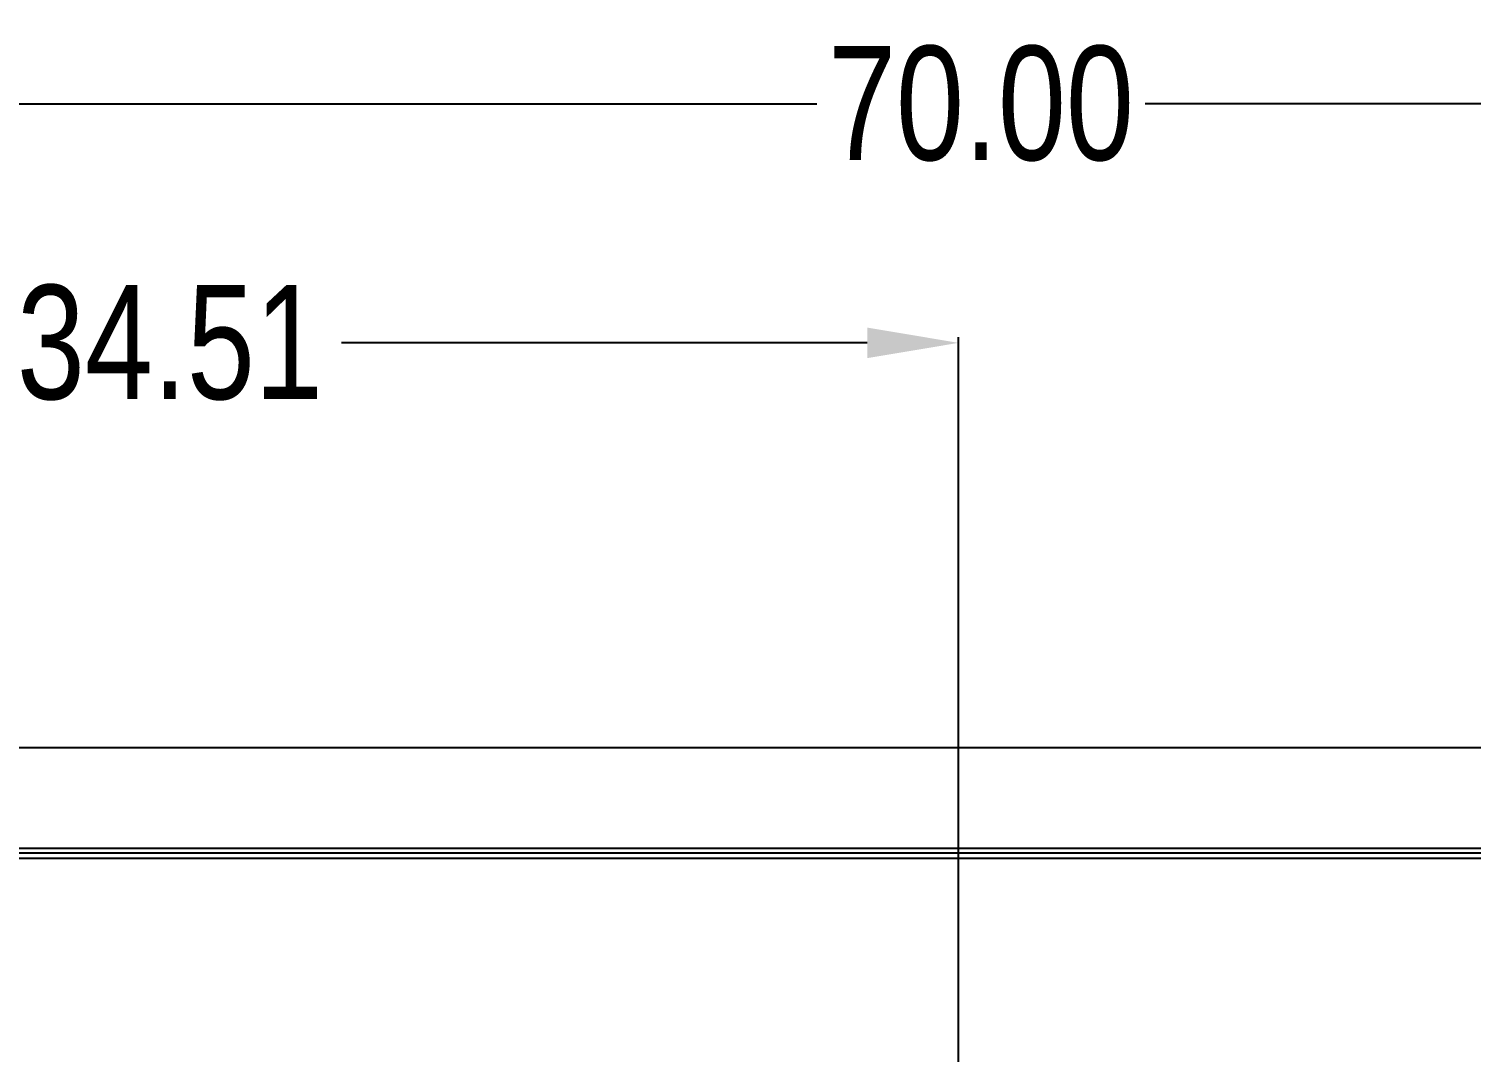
# Model space of a CAD drawing. Header units: inches. Extents: x -81 to 229, y -71 to 99.
# Drawn here: x 165.22 to 196.77, y 54.65 to 77.05 of the extents above; entities that cross this region are included whole.
import ezdxf

# ---------------------------------------------------------------- set-up
doc = ezdxf.new("R2010")
doc.units = ezdxf.units.IN
doc.header["$LTSCALE"] = 1.21
doc.header["$MEASUREMENT"] = 0
doc.header["$PDMODE"] = 3
doc.header["$PDSIZE"] = 0.3125
doc.layers.get('0').update_dxf_attribs({"linetype": 'CONTINUOUS'})
doc.layers.get('Defpoints').update_dxf_attribs({"linetype": 'CONTINUOUS'})
doc.layers.add('DIM', color=3, linetype='CONTINUOUS')
doc.styles.get("Standard").update_dxf_attribs({"font": 'txt', "width": 0.8})
doc.dimstyles.get("Standard").update_dxf_attribs({"dimtxt": 0.15625, "dimasz": 0.1875, "dimexe": 0.125, "dimexo": 0.0625, "dimgap": 0.09, "dimtad": 0, "dimtih": 1, "dimtoh": 1, "dimzin": 4, "dimdsep": 46, "dimtxsty": 'STANDARD', "dimblk": '_FILLED', "dimblk1": '_FILLED', "dimblk2": '_FILLED', "dimcen": 0.09, "dimazin": 1, "dimtp": 0.01, "dimtm": 0.01, "dimtfac": 1, "dimtofl": 0, "dimtmove": 0, "dimatfit": 3, "dimldrblk": '_FILLED', "dimfxl": 1, "dimtolj": 1, "dimtzin": 4, "dimarcsym": 0})

# ---------------------------------------------------------------- blocks, each defined once
blk = doc.blocks.new('_FILLED')
at = {"color": 0, "linetype": 'ByBlock'}
blk.add_solid([(0, 0), (-1, 0.167), (-1, -0.167)], dxfattribs=at)
blk = doc.blocks.new('*D8')
at = {"layer": 'Defpoints', "color": 0}
for p in [(221.049, 75.409), (151.052, 55.063), (221.049, 55.06)]:
    blk.add_point(p, dxfattribs=at)
at = {"layer": 'DIM', "color": 0, "lineweight": -2}
for p, q in [((151.052, 55.126), (151.052, 75.534)), ((153.052, 75.409), (182.461, 75.409)), ((219.049, 75.409), (189.641, 75.409)), ((221.049, 55.122), (221.049, 75.534))]:
    blk.add_line(p, q, dxfattribs=at)
at = {"layer": 'DIM', "color": 0, "lineweight": -2, "xscale": 2, "yscale": 2, "zscale": 2, "rotation": 180}
blk.add_blockref('_FILLED', (151.052, 75.409), dxfattribs=at)
at = {"layer": 'DIM', "color": 0, "lineweight": -2, "xscale": 2, "yscale": 2, "zscale": 2}
blk.add_blockref('_FILLED', (221.049, 75.409), dxfattribs=at)
at = {"layer": 'DIM', "insert": (186.051, 75.409), "char_height": 2.5, "attachment_point": 5}
blk.add_mtext('\\A1;70.00', dxfattribs=at)
blk = doc.blocks.new('*D12')
at = {"layer": 'Defpoints', "color": 0}
for p in [(151.052, 70.176), (151.052, 55.063), (185.562, 45.563)]:
    blk.add_point(p, dxfattribs=at)
at = {"layer": 'DIM', "color": 0, "lineweight": -2}
for p, q in [((151.052, 55.126), (151.052, 70.301)), ((153.052, 70.176), (164.55, 70.176)), ((183.562, 70.176), (172.063, 70.176)), ((185.562, 45.626), (185.562, 70.301))]:
    blk.add_line(p, q, dxfattribs=at)
at = {"layer": 'DIM', "color": 0, "lineweight": -2, "xscale": 2, "yscale": 2, "zscale": 2, "rotation": 180}
blk.add_blockref('_FILLED', (151.052, 70.176), dxfattribs=at)
at = {"layer": 'DIM', "color": 0, "lineweight": -2, "xscale": 2, "yscale": 2, "zscale": 2}
blk.add_blockref('_FILLED', (185.562, 70.176), dxfattribs=at)
at = {"layer": 'DIM', "insert": (168.307, 70.176), "char_height": 2.5, "attachment_point": 5}
blk.add_mtext('\\A1;34.51', dxfattribs=at)

msp = doc.modelspace()

# ---------------------------------------------------------------- linework, layer by layer
at = {"color": 7, "linetype": 'Continuous'}
for p, q in [((227.802, 61.313), (144.302, 61.313)), ((145.502, 59.113), (226.602, 59.113)), ((164.052, 59.012), (208.052, 59.012)), ((207.802, 58.888), (164.302, 58.888))]:
    msp.add_line(p, q, dxfattribs=at)

# ---------------------------------------------------------------- dimensions: what is measured, and where the dimension line sits
at = {"layer": 'DIM'}
for base, p1, p2, picture, middle in [((221.049, 75.409), (151.052, 55.063), (221.049, 55.06), '*D8', (186.051, 75.409)), ((151.052, 70.176), (185.562, 45.563), (151.052, 55.063), '*D12', (168.307, 70.176))]:
    dim = msp.add_linear_dim(base=base, p1=p1, p2=p2, dimstyle='STANDARD', override={"dimtxt": 2.5, "dimasz": 2, "dimtih": 0, "dimtoh": 0, "dimzin": 0, "dimcen": 0.198, "dimclrt": 256, "dimadec": 0, "dimazin": 0, "dimtp": 0, "dimtm": 0, "dimtdec": 4, "dimtzin": 0}, dxfattribs=at)
    dim.commit()
    dim.dimension.update_dxf_attribs({"geometry": picture, "text_midpoint": middle})

doc.saveas('drawing.dxf')
